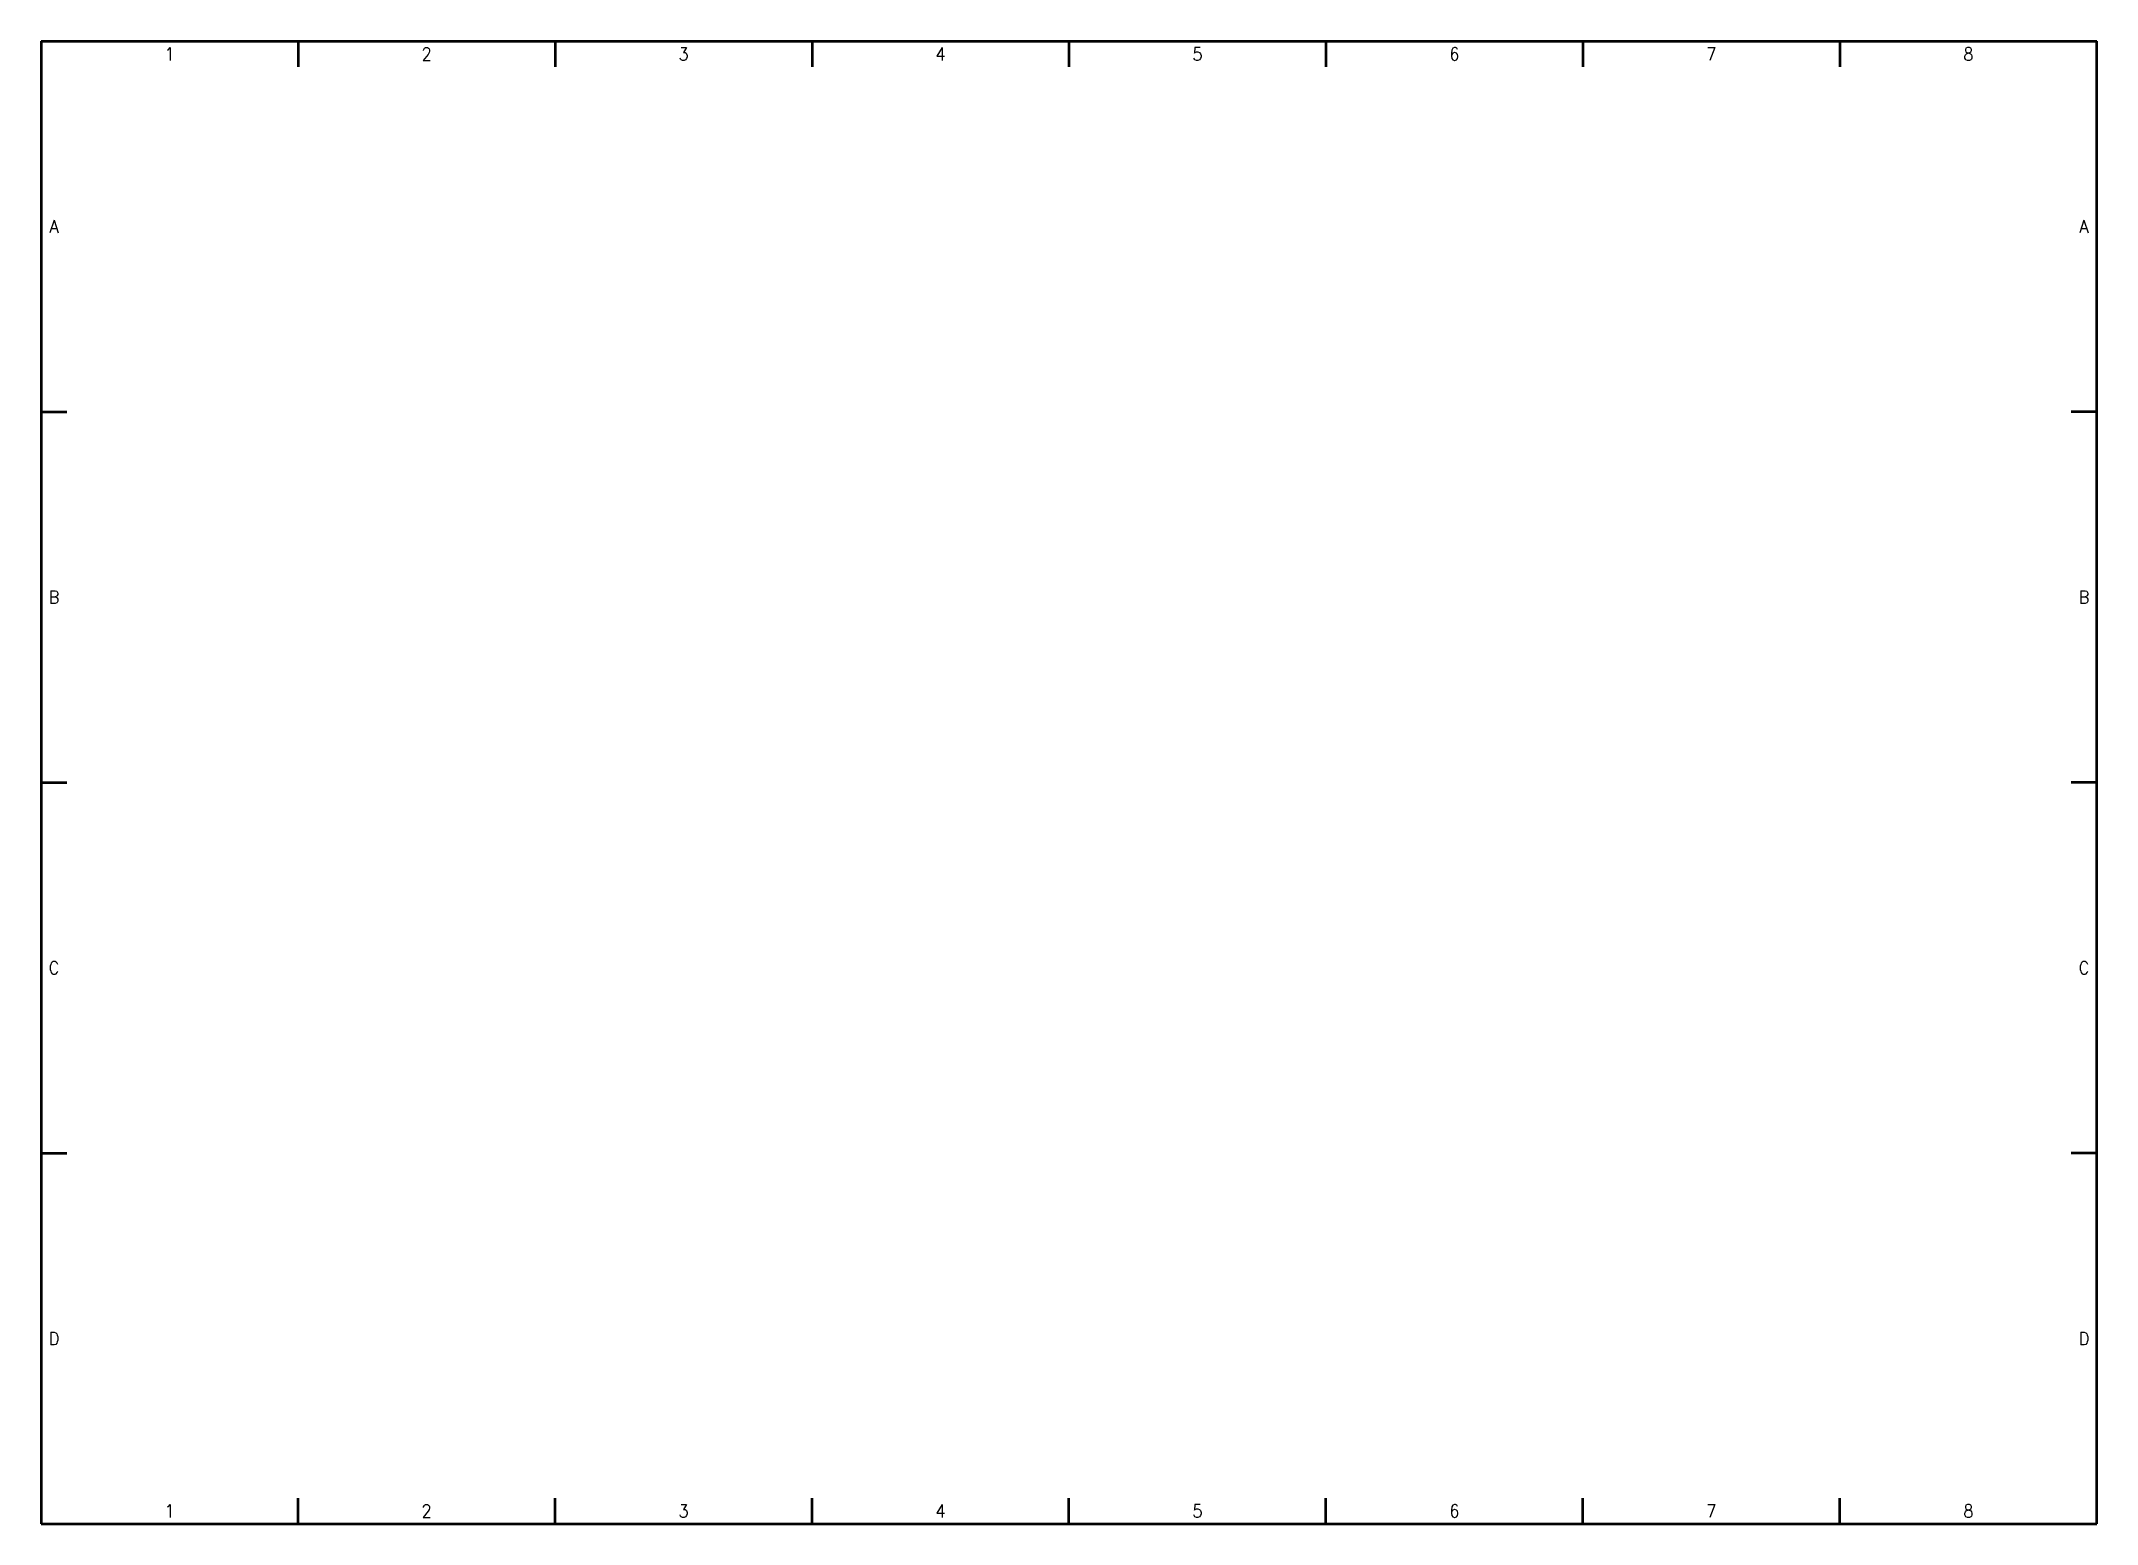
# Model space of a CAD drawing. Header units: millimetres. Extents: x 20 to 418, y 5 to 292.
import ezdxf
from ezdxf.enums import TextEntityAlignment as Align

# ---------------------------------------------------------------- set-up
doc = ezdxf.new("R2010")
doc.units = ezdxf.units.MM
doc.layers.add('PAGE', color=178, linetype='Continuous', lineweight=25, true_color=0x000000)
doc.styles.add('textstyle0', font='Standard')
doc.styles.add('textstyle1', font='Standard')
doc.styles.add('textstyle10', font='Standard')
doc.styles.add('textstyle11', font='Standard')
doc.styles.add('textstyle12', font='Standard')
doc.styles.add('textstyle13', font='Standard')
doc.styles.add('textstyle14', font='Standard')
doc.styles.add('textstyle15', font='Standard')
doc.styles.add('textstyle16', font='Standard')
doc.styles.add('textstyle17', font='Standard')
doc.styles.add('textstyle18', font='Standard')
doc.styles.add('textstyle19', font='Standard')
doc.styles.add('textstyle2', font='Standard')
doc.styles.add('textstyle20', font='Standard')
doc.styles.add('textstyle21', font='Standard')
doc.styles.add('textstyle22', font='Standard')
doc.styles.add('textstyle23', font='Standard')
doc.styles.add('textstyle3', font='Standard')
doc.styles.add('textstyle4', font='Standard')
doc.styles.add('textstyle5', font='Standard')
doc.styles.add('textstyle6', font='Standard')
doc.styles.add('textstyle7', font='Standard')
doc.styles.add('textstyle8', font='Standard')
doc.styles.add('textstyle9', font='Standard')

msp = doc.modelspace()

# ---------------------------------------------------------------- linework, layer by layer
at = {"layer": 'PAGE', "lineweight": 50}
for p, q in [((20, 292), (418, 292)), ((20, 292), (20, 5)), ((69.75, 292), (69.75, 287)), ((119.5, 292), (119.5, 287)), ((169.25, 292), (169.25, 287)), ((219, 292), (219, 287)), ((268.75, 292), (268.75, 287)), ((318.5, 292), (318.5, 287)), ((368.25, 292), (368.25, 287)), ((418, 5), (418, 292)), ((20, 220.25), (25, 220.25)), ((418, 220.25), (413, 220.25)), ((20, 148.5), (25, 148.5)), ((418, 148.5), (413, 148.5)), ((20, 76.75), (25, 76.75)), ((418, 76.75), (413, 76.75)), ((69.75, 5), (69.75, 10)), ((119.5, 5), (119.5, 10)), ((169.25, 5), (169.25, 10)), ((219, 5), (219, 10)), ((268.75, 5), (268.75, 10)), ((318.5, 5), (318.5, 10)), ((368.25, 5), (368.25, 10)), ((20, 5), (418, 5))]:
    msp.add_line(p, q, dxfattribs=at)

# ---------------------------------------------------------------- texts
at = {"layer": 'PAGE'}
for s, style, p in [('1', 'textstyle0', (44.875, 289.5)), ('2', 'textstyle1', (94.625, 289.5)), ('3', 'textstyle2', (144.375, 289.5)), ('4', 'textstyle3', (194.125, 289.5)), ('5', 'textstyle4', (243.875, 289.5)), ('6', 'textstyle5', (293.625, 289.5)), ('7', 'textstyle6', (343.375, 289.5)), ('8', 'textstyle7', (393.125, 289.5)), ('A', 'textstyle8', (22.5, 256.125)), ('B', 'textstyle9', (22.5, 184.375)), ('C', 'textstyle10', (22.5, 112.625)), ('D', 'textstyle11', (22.5, 40.875)), ('1', 'textstyle16', (44.875, 7.5)), ('2', 'textstyle17', (94.625, 7.5)), ('3', 'textstyle18', (144.375, 7.5)), ('4', 'textstyle19', (194.125, 7.5)), ('5', 'textstyle12', (243.875, 7.5)), ('6', 'textstyle13', (293.625, 7.5)), ('7', 'textstyle14', (343.375, 7.5)), ('8', 'textstyle15', (393.125, 7.5))]:
    msp.add_text(s, height=2.5, dxfattribs=dict(at, style=style)).set_placement(p, align=Align.MIDDLE_CENTER)
for s, style, p in [('A', 'textstyle20', (415.5, 256.125)), ('B', 'textstyle21', (415.5, 184.375)), ('C', 'textstyle22', (415.5, 112.625)), ('D', 'textstyle23', (415.5, 40.875))]:
    msp.add_text(s, height=2.5, rotation=360, dxfattribs=dict(at, style=style)).set_placement(p, align=Align.MIDDLE_CENTER)

doc.saveas('drawing.dxf')
